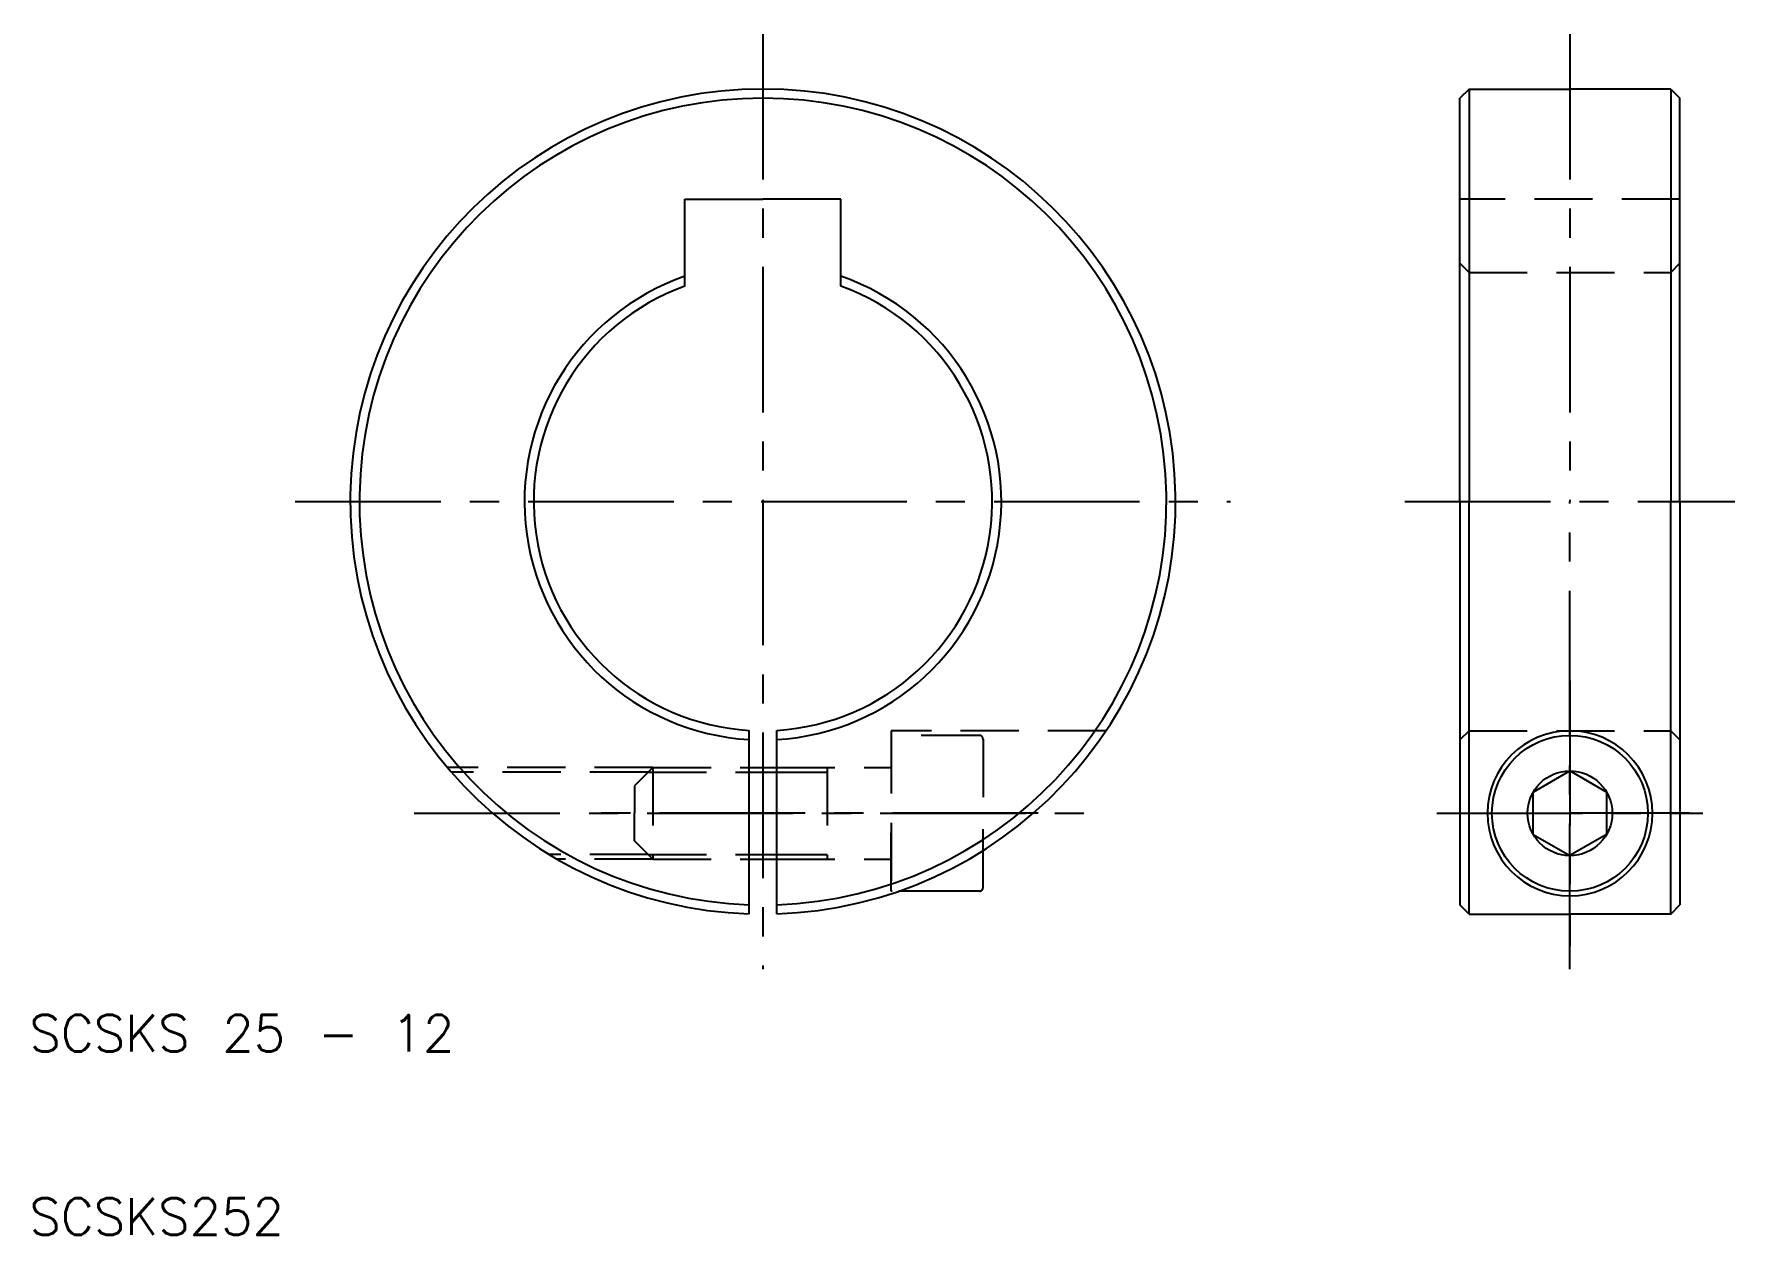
# Model space of a CAD drawing. Extents: x 10.3 to 103, y 10 to 75.5.
import ezdxf

# ---------------------------------------------------------------- set-up
doc = ezdxf.new("R2010")
doc.units = 0
doc.header["$LTSCALE"] = 0.25
doc.linetypes.add('CENTER', pattern=[50.8, 31.75, -6.35, 6.35, -6.35])
doc.linetypes.add('DASHED', pattern=[19.05, 12.7, -6.35])
doc.layers.get('0').update_dxf_attribs({"linetype": 'CONTINUOUS'})
doc.layers.add('CENTER', color=1, linetype='CENTER')
doc.styles.get("Standard").update_dxf_attribs({"font": 'txt.shx', "bigfont": 'extfont.shx'})

msp = doc.modelspace()

# ---------------------------------------------------------------- linework, layer by layer
for p, q in [((88.5, 72.5), (88, 72)), ((88.5, 72.5), (88.5, 50)), ((88.5, 72.5), (94, 72.5)), ((99.5, 72.5), (94, 72.5)), ((99.5, 72.5), (99.5, 50)), ((99.5, 72.5), (100, 72)), ((88, 50), (88, 72)), ((100, 50), (100, 72)), ((45.75, 66.5), (50, 66.5)), ((45.75, 61.755), (45.75, 66.5)), ((54.25, 66.5), (50, 66.5)), ((54.25, 61.755), (54.25, 66.5)), ((88, 50), (88, 28)), ((88.5, 27.5), (88.5, 50)), ((99.5, 27.5), (99.5, 50)), ((100, 50), (100, 28)), ((49.25, 27.513), (49.25, 37.523)), ((50.75, 27.513), (50.75, 37.523)), ((49.25, 35.5), (50.75, 35.5)), ((92, 34.155), (94, 35.309)), ((96, 34.155), (94, 35.309)), ((92, 31.845), (92, 34.155)), ((96, 34.155), (96, 31.845)), ((92, 31.845), (94, 30.691)), ((96, 31.845), (94, 30.691)), ((62, 28.95), (62, 30.967)), ((49.25, 30.5), (50.75, 30.5)), ((61.8, 28.75), (57.395, 28.75)), ((88.5, 27.5), (88, 28)), ((99.5, 27.5), (100, 28)), ((88.5, 27.5), (94, 27.5)), ((99.5, 27.5), (94, 27.5))]:
    msp.add_line(p, q)
at = {"color": 3, "linetype": 'DASHED'}
for p, q in [((100, 66.5), (88, 66.5)), ((88.5, 62.5), (88, 63)), ((88.5, 62.5), (99.5, 62.5)), ((99.5, 62.5), (100, 63)), ((68.708, 37.5), (57, 37.5)), ((57, 37.5), (57, 37.25)), ((57, 37.25), (57, 28.617)), ((61.8, 37.25), (57, 37.25)), ((88.5, 37.5), (88, 37)), ((88.5, 37.5), (99.5, 37.5)), ((99.5, 37.5), (100, 37)), ((62, 37.05), (62, 33)), ((44, 35.5), (32.795, 35.5)), ((44, 35.5), (43, 34.5)), ((44, 35.5), (49.25, 35.5)), ((44, 35.5), (44, 30.5)), ((50.75, 35.5), (57, 35.5)), ((53.5, 35.5), (53.5, 30.5)), ((43.74, 35.24), (33.018, 35.24)), ((43, 34.5), (43, 33)), ((43.74, 35.24), (49.25, 35.24)), ((50.75, 35.24), (53.5, 35.24)), ((43, 31.5), (43, 33)), ((57, 28.75), (57, 33)), ((62, 28.95), (62, 33)), ((43.74, 30.76), (38.335, 30.76)), ((44, 30.5), (43, 31.5)), ((43.74, 30.76), (49.25, 30.76)), ((50.75, 30.76), (53.5, 30.76)), ((44, 30.5), (38.775, 30.5)), ((44, 30.5), (49.25, 30.5)), ((50.75, 30.5), (57, 30.5)), ((61.8, 28.75), (57, 28.75))]:
    msp.add_line(p, q, dxfattribs=at)
at = {"color": 3}
for p, q in [((49.25, 35.24), (50.75, 35.24)), ((49.25, 30.76), (50.75, 30.76))]:
    msp.add_line(p, q, dxfattribs=at)
for radius in [4.25, 2.309]:
    msp.add_circle((94, 33), radius)
for centre, radius, start, end in [((50, 50), 22.5, 271.91021, 268.08979), ((50, 50), 22, 271.95364, 268.04636), ((50, 50), 13, 109.08212, 266.69264), ((50, 50), 13, 273.30736, 70.91788), ((50, 50), 12.5, 109.87687, 266.56019), ((50, 50), 12.5, 273.43981, 70.12313), ((94, 33), 4.5, 0, 180), ((94, 33), 4.5, 180, 0), ((61.8, 28.95), 0.2, 270, 0)]:
    msp.add_arc(centre, radius, start, end)
at = {"color": 3, "linetype": 'DASHED'}
for centre, start, end in [((61.8, 37.05), 0, 90), ((61.8, 28.95), 270, 0)]:
    msp.add_arc(centre, 0.2, start, end, dxfattribs=at)
at = {"layer": 'CENTER', "color": 1, "linetype": 'CENTER'}
for p, q in [((50, 75.5), (50, 24.5)), ((94, 75.5), (94, 50)), ((24.5, 50), (75.5, 50)), ((85, 50), (103, 50)), ((94, 24.5), (94, 50)), ((94, 40.25), (94, 25.75)), ((30.993, 33), (69.007, 33)), ((65, 33), (40, 33)), ((65, 33), (54, 33)), ((86.75, 33), (101.25, 33)), ((87.5, 33), (94, 33)), ((100.5, 33), (94, 33))]:
    msp.add_line(p, q, dxfattribs=at)

# ---------------------------------------------------------------- texts
for s, p in [('SCSKS 25 - 12', (10, 20)), ('SCSKS252', (10, 10))]:
    msp.add_text(s, height=2).set_placement(p)

doc.saveas('drawing.dxf')
